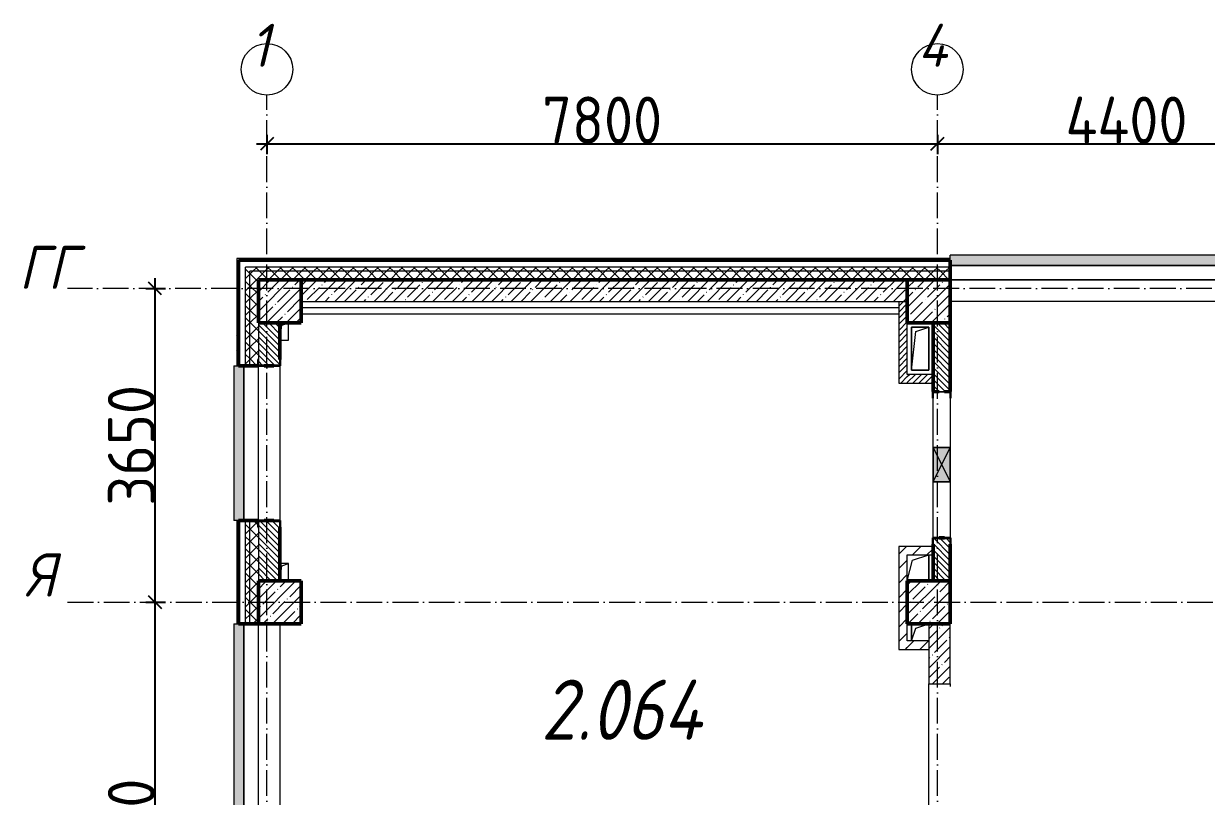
# Model space of a CAD drawing. Header units: millimetres. Extents: x -136833 to 49383, y -8033 to 344618.
# Drawn here: x -136615 to -122855, y 287519 to 296509 of the extents above; entities that cross this region are included whole.
import ezdxf

# ---------------------------------------------------------------- set-up
doc = ezdxf.new("R2010")
doc.units = ezdxf.units.MM
doc.linetypes.add('50_200_ШТРИХ_1Т_ш5_п1_п1_', pattern=[700, 500, -100, 0, -100])
for name, color, linetype, lineweight in [('A-____-____-DIMS', 7, 'Continuous', 9), ('A-DETL-____-OTLN-4', 7, 'Continuous', 18), ('A-DETL-GENF-OTLN', 7, 'Continuous', 9), ('A-FLOR-____-OTLN', 7, 'Continuous', 9), ('A-GENM-____-MCUT', 7, 'Continuous', 25), ('A-GENM-____-OTLN', 7, 'Continuous', 9), ('A-GENM-____-OTLN-1', 7, 'Continuous', 25), ('A-GLAZ-____-OTLN', 7, 'Continuous', 9), ('A-WALL-____-MCUT-1', 7, 'Continuous', 9), ('A-WALL-____-MCUT-2', 7, 'Continuous', 50), ('A-WALL-____-MCUT-3', 7, 'Continuous', 9), ('A-WALL-____-OTLN', 7, 'Continuous', 9), ('A-WALL-____-PATT-1', 7, 'Continuous', 9), ('A-WALL-FNSH-MCUT-1', 7, 'Continuous', 9), ('I-WALL-____-OTLN', 7, 'Continuous', 9), ('S-COLS-____-MCUT', 7, 'Continuous', 50), ('S-COLS-____-OTLN', 7, 'Continuous', 9), ('S-GRID-____-IDEN', 7, 'Continuous', 9), ('S-GRID-____-OTLN-1', 7, '50_200_ШТРИХ_1Т_ш5_п1_п1_', 9), ('Марки помещений', 7, 'Continuous', 9)]:
    doc.layers.add(name, color=color, linetype=linetype, lineweight=lineweight)
doc.layers.add('A-GLAZ-____-OTLN-1', color=7, linetype='Continuous', lineweight=9, true_color=0xc0c0c0)
doc.styles.add('ISOCPEUR_I', font='isocpeui.ttf', dxfattribs={"width": 0.9, "height": 2.5})
doc.styles.add('ISOCPEUR_I_3', font='isocpeui.ttf', dxfattribs={"width": 0.85, "height": 2.2})
doc.styles.add('ISOCPEUR_I_9', font='isocpeui.ttf', dxfattribs={"width": 0.9, "height": 250})
doc.styles.add('СПДС', font='isocpeur.ttf', dxfattribs={"width": 0.9})
doc.dimstyles.new('ISO-2_5_0_9К_БОЛЬШОЙ_ОСИ', dxfattribs={"dimscale": 304.8, "dimtxt": 248.995294, "dimasz": 0.492126, "dimexe": 0.393701, "dimexo": 0, "dimgap": 0, "dimtad": 1, "dimdec": 0, "dimzin": 0, "dimdsep": 46, "dimtxsty": 'ISOCPEUR_I_9', "dimblk1": 'OBLIQUE', "dimblk2": 'OBLIQUE', "dimsah": 1, "dimcen": 0.09, "dimdle": 0.393701, "dimazin": 0, "dimtfac": 1, "dimtdec": 4, "dimtix": 1, "dimtmove": 0, "dimatfit": 3, "dimfxl": 1, "dimtvp": 1, "dimtolj": 1, "dimtzin": 0, "dimarcsym": 2})
pattern_1 = [(45, (-131434.41, 245796.49), (-70.71068, 70.71068), []), (135, (-131434.41, 245796.49), (-70.71068, -70.71068), [])]
pattern_2 = [(45, (-131434.413, 245796.486), (-35.35534, 35.35534), [])]
pattern_3 = [(45, (-131434.41, 245796.49), (-114.04925, 114.04925), []), (45, (-131320.36, 245796.49), (-114.04925, 114.04925), [201.612, -40.322, 3.353, -36.97])]
pattern_4 = [(135, (-131434.413, 245796.486), (-35.35534, -35.35534), [])]
pattern_5 = [(45, (-131434.41, 245796.49), (-84.8528, 84.8528), [])]
pattern_6 = [(45, (-131434.41, 245796.49), (-85.53659, 85.53659), []), (45, (-131377.39, 245796.49), (-85.53659, 85.53659), [])]

# ---------------------------------------------------------------- blocks, each defined once
blk = doc.blocks.new('BSC_Колонна _Прямоугольная - 500х500-V40-АР1_План отверстий 2 этажа в осях 1-64_А-ГГ')
at = {"layer": 'S-COLS-____-OTLN'}
h = blk.add_hatch(dxfattribs=at)
h.set_pattern_fill('FP_69', color=256, style=0, pattern_type=2)
h.set_pattern_definition([(45, (2200, -47481.04), (-114.04925, 114.04925), []), (45, (2314.05, -47481.04), (-114.04925, 114.04925), [201.613, -40.323, 3.353, -36.97])])
h.paths.add_polyline_path([(-250, -250), (250, -250), (250, 250), (-250, 250)], flags=0)
at = {"layer": 'S-COLS-____-MCUT'}
for p, q in [((250, 250), (-250, 250)), ((-250, 250), (-250, -250)), ((250, -250), (250, 250)), ((-250, -250), (250, -250))]:
    blk.add_line(p, q, dxfattribs=at)
blk = doc.blocks.new('BSC_Колонна _Прямоугольная - 500х500-V41-АР1_План отверстий 2 этажа в осях 1-64_А-ГГ')
at = {"layer": 'S-COLS-____-OTLN'}
h = blk.add_hatch(dxfattribs=at)
h.set_pattern_fill('FP_70', color=256, style=0, pattern_type=2)
h.set_pattern_definition([(45, (-5350, -47481.04), (-114.04925, 114.04925), []), (45, (-5235.95, -47481.04), (-114.04925, 114.04925), [201.613, -40.323, 3.353, -36.97])])
h.paths.add_polyline_path([(-250, -250), (250, -250), (250, 250), (-250, 250)], flags=0)
at = {"layer": 'S-COLS-____-MCUT'}
for p, q in [((250, 250), (-250, 250)), ((-250, 250), (-250, -250)), ((250, -250), (250, 250)), ((-250, -250), (250, -250))]:
    blk.add_line(p, q, dxfattribs=at)
blk = doc.blocks.new('BSC_Колонна _Прямоугольная - 500х500-V50-АР1_План отверстий 2 этажа в осях 1-64_А-ГГ')
at = {"layer": 'S-COLS-____-OTLN'}
h = blk.add_hatch(dxfattribs=at)
h.set_pattern_fill('FP_79', color=256, style=0, pattern_type=2)
h.set_pattern_definition([(45, (2200, -43981.04), (-114.04925, 114.04925), []), (45, (2314.05, -43981.04), (-114.04925, 114.04925), [201.613, -40.323, 3.353, -36.97])])
h.paths.add_polyline_path([(-250, -250), (250, -250), (250, 250), (-250, 250), (-250, -245)], flags=0)
at = {"layer": 'S-COLS-____-MCUT'}
for p, q in [((250, 250), (-250, 250)), ((-250, 250), (-250, -250)), ((250, -250), (250, 250)), ((-250, -250), (250, -250))]:
    blk.add_line(p, q, dxfattribs=at)
blk = doc.blocks.new('BSC_Колонна _Прямоугольная - 500х500-V51-АР1_План отверстий 2 этажа в осях 1-64_А-ГГ')
at = {"layer": 'S-COLS-____-OTLN'}
h = blk.add_hatch(dxfattribs=at)
h.set_pattern_fill('FP_80', color=256, style=0, pattern_type=2)
h.set_pattern_definition([(45, (-5350, -43981.04), (-114.04925, 114.04925), []), (45, (-5235.95, -43981.04), (-114.04925, 114.04925), [201.613, -40.323, 3.353, -36.97])])
h.paths.add_polyline_path([(-250, -250), (250, -250), (250, 250), (-250, 250)], flags=0)
at = {"layer": 'S-COLS-____-MCUT'}
for p, q in [((250, 250), (-250, 250)), ((-250, 250), (-250, -250)), ((250, -250), (250, 250)), ((-250, -250), (250, -250))]:
    blk.add_line(p, q, dxfattribs=at)
blk = doc.blocks.new('Отлив_СКБ - Отлив витража_120_НВФ-31885342-АР1_План отверстий 2 этажа в осях 1-64_А-ГГ')
at = {"layer": 'A-GLAZ-____-OTLN-1'}
for points in [[(0, 0), (0, -2), (7800, -2), (7800, 0), (2809, 0)], [(0, -2), (0, -120), (7800, -120), (7800, -2), (2809, -2)]]:
    blk.add_hatch(color=256, dxfattribs=at).paths.add_polyline_path(points, flags=0)
at = {"layer": 'A-GLAZ-____-OTLN'}
for p, q in [((0, 0), (7800, 0)), ((7800, -2), (0, -2)), ((0, -120), (0, -83)), ((0, -120), (7800, -120)), ((7800, -83), (7800, -120))]:
    blk.add_line(p, q, dxfattribs=at)
blk = doc.blocks.new('Фахверк_СКБ_Уголок - 250_2700-27497298-АР1_План отверстий 2 этажа в осях 1-64_А-ГГ')
at = {"layer": 'A-GENM-____-MCUT'}
for p, q in [((200, 181), (125, 181)), ((125, 181), (125, 106)), ((131, 106), (131, 175)), ((131, 175), (200, 175)), ((200, 175), (200, 181)), ((125, 106), (131, 106)), ((131, -6), (125, -6)), ((125, -6), (125, -81)), ((125, -81), (200, -81)), ((131, -75), (131, -6)), ((200, -75), (131, -75)), ((200, -81), (200, -75))]:
    blk.add_line(p, q, dxfattribs=at)
blk = doc.blocks.new('АР_Перемычка - АР_Перемычка-28448550-АР1_План отверстий 2 этажа в осях 1-64_А-ГГ')
at = {"layer": 'A-GENM-____-OTLN'}
blk.add_line((-350, -100), (-342, -100), dxfattribs=at)
blk = doc.blocks.new('154_Стойка_СКБ_Уголок - СМ-2480_200-28447058-АР1_План отверстий 2 этажа в осях 1-64_А-ГГ')
at = {"layer": 'A-GENM-____-MCUT'}
for p, q in [((125, 156), (125, 81)), ((200, 156), (125, 156)), ((131, 81), (131, 150)), ((131, 150), (200, 150)), ((200, 150), (200, 156)), ((125, 81), (131, 81)), ((131, 19), (125, 19)), ((125, 19), (125, -56)), ((131, -50), (131, 19)), ((125, -56), (200, -56)), ((200, -50), (131, -50)), ((200, -56), (200, -50))]:
    blk.add_line(p, q, dxfattribs=at)
blk = doc.blocks.new('Стойка_Влож_Полоса боковая - Полоса-28346330-АР1_План отверстий 2 этажа в осях 1-64_А-ГГ')
at = {"layer": 'A-GENM-____-OTLN'}
for p, q in [((-5, -31), (-5, 31)), ((0, 31), (0, -31))]:
    blk.add_line(p, q, dxfattribs=at)
blk = doc.blocks.new('Стойка_Влож_Уголок - Уголок-28346305-АР1_План отверстий 2 этажа в осях 1-64_А-ГГ')
at = {"layer": 'A-GENM-____-MCUT'}
for p, q in [((75, 75), (0, 75)), ((0, 0), (6, 0)), ((6, 69), (75, 69)), ((6, 0), (6, 69)), ((75, 69), (75, 75))]:
    blk.add_line(p, q, dxfattribs=at)
blk = doc.blocks.new('Стойка_Влож_Уголок - Уголок-28346304-АР1_План отверстий 2 этажа в осях 1-64_А-ГГ')
at = {"layer": 'A-GENM-____-MCUT'}
for p, q in [((6, 0), (0, 0)), ((6, -69), (6, 0)), ((0, -75), (75, -75)), ((75, -69), (6, -69)), ((75, -75), (75, -69))]:
    blk.add_line(p, q, dxfattribs=at)
blk = doc.blocks.new('Фахверк_СКБ_Уголок - 200_3960-28268576-АР1_План отверстий 2 этажа в осях 1-64_А-ГГ')
at = {"layer": 'A-GENM-____-MCUT'}
for p, q in [((200, 156), (125, 156)), ((125, 156), (125, 81)), ((131, 81), (131, 150)), ((131, 150), (200, 150)), ((200, 150), (200, 156)), ((125, 81), (131, 81)), ((131, 19), (125, 19)), ((125, 19), (125, -56)), ((131, -50), (131, 19)), ((125, -56), (200, -56)), ((200, -50), (131, -50)), ((200, -56), (200, -50))]:
    blk.add_line(p, q, dxfattribs=at)
blk = doc.blocks.new('AR_Отверстие прямоугольное _в плите_ - AR_Отверстие прямоугольное _в плите_-V154-АР1_План отверстий 2 этажа в осях 1-64_А-ГГ')
at = {"layer": 'A-GENM-____-OTLN'}
for p, q in [((100, 250), (-100, 250)), ((-100, 250), (-100, -250)), ((-100, -250), (-50, 200)), ((-50, 200), (100, 250)), ((100, -250), (100, 250)), ((-100, -250), (100, -250))]:
    blk.add_line(p, q, dxfattribs=at)
blk = doc.blocks.new('AR_Отверстие прямоугольное _в плите_ - AR_Отверстие прямоугольное _в плите_-30510733-АР1_План отверстий 2 этажа в осях 1-64_А-ГГ')
at = {"layer": 'A-GENM-____-OTLN'}
for p, q in [((-50, -100), (-25, 75)), ((-25, 75), (50, 100)), ((50, -100), (50, 100)), ((-50, -100), (50, -100))]:
    blk.add_line(p, q, dxfattribs=at)
blk = doc.blocks.new('AR_Отверстие прямоугольное _в плите_ - AR_Отверстие прямоугольное _в плите_-V158-АР1_План отверстий 2 этажа в осях 1-64_А-ГГ')
at = {"layer": 'A-GENM-____-OTLN'}
for p, q in [((50, 100), (-50, 100)), ((-50, -100), (-25, 75)), ((-25, 75), (50, 100)), ((50, -100), (50, 100))]:
    blk.add_line(p, q, dxfattribs=at)
blk = doc.blocks.new('AR_Отверстие прямоугольное _в плите_ - AR_Отверстие прямоугольное _в плите_-V187-АР1_План отверстий 2 этажа в осях 1-64_А-ГГ')
at = {"layer": 'A-GENM-____-OTLN'}
for p, q in [((-100, 100), (-100, -100)), ((-100, -100), (-50, 50)), ((-50, 50), (100, 100))]:
    blk.add_line(p, q, dxfattribs=at)
blk = doc.blocks.new('AR_Отверстие прямоугольное _в плите_ - AR_Отверстие прямоугольное _в плите_-30552590-АР1_План отверстий 2 этажа в осях 1-64_А-ГГ')
at = {"layer": 'A-GENM-____-OTLN'}
for p, q in [((-63, 88), (125, 150)), ((125, -150), (125, 150)), ((-125, -150), (-63, 88))]:
    blk.add_line(p, q, dxfattribs=at)
blk = doc.blocks.new('Отлив_СКБ - Отлив витража_120_НВФ-31885689-АР1_План отверстий 2 этажа в осях 1-64_А-ГГ')
at = {"layer": 'A-GLAZ-____-OTLN-1'}
for points in [[(1800, 2), (1800, 120), (0, 120), (0, 2), (1103, 2)], [(1103, 0), (1800, 0), (1800, 2), (0, 2), (0, 0)]]:
    blk.add_hatch(color=256, dxfattribs=at).paths.add_polyline_path(points, flags=0)
at = {"layer": 'A-GLAZ-____-OTLN'}
for p, q in [((0, 83), (0, 120)), ((1800, 120), (0, 120)), ((0, 2), (1800, 2)), ((1800, 120), (1800, 83)), ((1800, 0), (0, 0))]:
    blk.add_line(p, q, dxfattribs=at)
blk = doc.blocks.new('Отлив_СКБ - Отлив витража_120_НВФ-31886035-АР1_План отверстий 2 этажа в осях 1-64_А-ГГ')
at = {"layer": 'A-GLAZ-____-OTLN-1'}
for points in [[(0, 120), (0, 2), (4800, 2), (4800, 120), (3085, 120)], [(0, 2), (0, 0), (4800, 0), (4800, 2), (3085, 2)]]:
    blk.add_hatch(color=256, dxfattribs=at).paths.add_polyline_path(points, flags=0)
at = {"layer": 'A-GLAZ-____-OTLN'}
for p, q in [((0, 83), (0, 120)), ((4800, 120), (0, 120)), ((0, 2), (4800, 2)), ((4800, 120), (4800, 83)), ((4800, 0), (0, 0))]:
    blk.add_line(p, q, dxfattribs=at)
blk = doc.blocks.new('AR_Отверстие прямоугольное _в стене__БезПР - AR_Отверстие прямоугольное _в стене__БезПР-36428632-АР1_План отверстий 2 этажа в осях 1-64_А-ГГ')
at = {"layer": 'A-GLAZ-____-OTLN'}
blk.add_hatch(color=256, dxfattribs=at).paths.add_polyline_path([(-200, -100), (200, -100), (200, 100), (-200, 100)], flags=0)
at = {"layer": 'A-DETL-GENF-OTLN'}
for p, q in [((-200, -100), (-200, 100)), ((-200, 100), (200, 100)), ((200, 100), (-200, -100)), ((-200, 100), (200, -100)), ((200, 100), (-200, 100)), ((-200, 100), (-200, -100)), ((200, 100), (200, -100)), ((200, -100), (200, 100)), ((200, -100), (-200, -100)), ((-200, -100), (200, -100))]:
    blk.add_line(p, q, dxfattribs=at)
at = {"layer": 'A-GLAZ-____-OTLN'}
blk.add_line((200, 100), (-200, 100), dxfattribs=at)
blk = doc.blocks.new('Ось сетки - Круг_Ø6_00__ISO-2_5_0_9K_-25732049-АР1_План отверстий 2 этажа в осях 1-64_А-ГГ')
at = {"layer": 'S-GRID-____-IDEN'}
blk.add_circle((0, 0), 3, dxfattribs=at)
blk = doc.blocks.new('_Oblique')
at = {"color": 0, "linetype": 'ByBlock', "lineweight": -2}
blk.add_line((-0.5, -0.5), (0.5, 0.5), dxfattribs=at)
blk = doc.blocks.new('*D2095')
at = {"layer": 'A-____-____-DIMS', "color": 0, "lineweight": -2, "transparency": 16777216}
for p, q in [((280119, -48502), (280119, -42762)), ((280013, -42882), (280239, -42882)), ((280013, -48382), (280239, -48382))]:
    blk.add_line(p, q, dxfattribs=at)
at = {"layer": 'Defpoints', "color": 0, "transparency": 16777216}
for p in [(280013, -42882), (280119, -42882), (280013, -48382)]:
    blk.add_point(p, dxfattribs=at)
at = {"layer": 'A-____-____-DIMS', "color": 0, "lineweight": -2, "transparency": 16777216, "xscale": 150, "yscale": 150, "zscale": 150}
for p, rotation in [((280119, -42882), 90), ((280119, -48382), 270)]:
    blk.add_blockref('_Oblique', p, dxfattribs=dict(at, rotation=rotation))
at = {"layer": 'A-____-____-DIMS', "color": 0, "transparency": 16777216, "insert": (279845, -45632), "char_height": 548.6, "attachment_point": 5, "rotation": 90, "style": 'СПДС'}
blk.add_mtext('\\A1;5500', dxfattribs=at)
blk = doc.blocks.new('*D2096')
at = {"layer": 'A-____-____-DIMS', "color": 0, "lineweight": -2, "transparency": 16777216}
for p, q in [((280119, -43002), (280119, -39112)), ((280013, -39232), (280239, -39232)), ((280013, -42882), (280239, -42882))]:
    blk.add_line(p, q, dxfattribs=at)
at = {"layer": 'Defpoints', "color": 0, "transparency": 16777216}
for p in [(280013, -39232), (280119, -39232), (280013, -42882)]:
    blk.add_point(p, dxfattribs=at)
at = {"layer": 'A-____-____-DIMS', "color": 0, "lineweight": -2, "transparency": 16777216, "xscale": 150, "yscale": 150, "zscale": 150}
for p, rotation in [((280119, -39232), 90), ((280119, -42882), 270)]:
    blk.add_blockref('_Oblique', p, dxfattribs=dict(at, rotation=rotation))
at = {"layer": 'A-____-____-DIMS', "color": 0, "transparency": 16777216, "insert": (279845, -41057), "char_height": 548.6, "attachment_point": 5, "rotation": 90, "style": 'СПДС'}
blk.add_mtext('\\A1;3650', dxfattribs=at)
blk = doc.blocks.new('*D2120')
at = {"layer": 'A-____-____-DIMS', "color": 0, "lineweight": -2, "transparency": 16777216}
for p, q in [((281301, -37549), (289341, -37549)), ((281421, -37443), (281421, -37669)), ((289221, -37443), (289221, -37669))]:
    blk.add_line(p, q, dxfattribs=at)
at = {"layer": 'Defpoints', "color": 0, "transparency": 16777216}
for p in [(281421, -37443), (289221, -37443), (289221, -37549)]:
    blk.add_point(p, dxfattribs=at)
at = {"layer": 'A-____-____-DIMS', "color": 0, "lineweight": -2, "transparency": 16777216, "xscale": 150, "yscale": 150, "zscale": 150, "rotation": 180}
blk.add_blockref('_Oblique', (281421, -37549), dxfattribs=at)
at = {"layer": 'A-____-____-DIMS', "color": 0, "lineweight": -2, "transparency": 16777216, "xscale": 150, "yscale": 150, "zscale": 150}
blk.add_blockref('_Oblique', (289221, -37549), dxfattribs=at)
at = {"layer": 'A-____-____-DIMS', "color": 0, "transparency": 16777216, "insert": (285321, -37274), "char_height": 548.6, "attachment_point": 5, "style": 'СПДС'}
blk.add_mtext('\\A1;7800', dxfattribs=at)
blk = doc.blocks.new('*D2121')
at = {"layer": 'A-____-____-DIMS', "color": 0, "lineweight": -2, "transparency": 16777216}
for p, q in [((289101, -37549), (293741, -37549)), ((289221, -37443), (289221, -37669)), ((293621, -37443), (293621, -37669))]:
    blk.add_line(p, q, dxfattribs=at)
at = {"layer": 'Defpoints', "color": 0, "transparency": 16777216}
for p in [(289221, -37443), (293621, -37443), (293621, -37549)]:
    blk.add_point(p, dxfattribs=at)
at = {"layer": 'A-____-____-DIMS', "color": 0, "lineweight": -2, "transparency": 16777216, "xscale": 150, "yscale": 150, "zscale": 150, "rotation": 180}
blk.add_blockref('_Oblique', (289221, -37549), dxfattribs=at)
at = {"layer": 'A-____-____-DIMS', "color": 0, "lineweight": -2, "transparency": 16777216, "xscale": 150, "yscale": 150, "zscale": 150}
blk.add_blockref('_Oblique', (293621, -37549), dxfattribs=at)
at = {"layer": 'A-____-____-DIMS', "color": 0, "transparency": 16777216, "insert": (291421, -37274), "char_height": 548.6, "attachment_point": 5, "style": 'СПДС'}
blk.add_mtext('\\A1;4400', dxfattribs=at)
blk = doc.blocks.new('3эт')
at = {"layer": 'S-GRID-____-OTLN-1', "color": 251, "ltscale": 0.6, "true_color": 0x636466}
for p, q in [((281420.7, -91346.1), (281420.7, -36982.5)), ((289220.7, -91346.1), (289220.7, -36982.5)), ((310478.4, -39232.4), (279101.9, -39232.4)), ((279101.9, -42882.4), (310478.4, -42882.4))]:
    blk.add_line(p, q, dxfattribs=at)
at = {"layer": 'S-GRID-____-IDEN', "char_height": 500, "attachment_point": 1, "style": 'ISOCPEUR_I'}
for s, insert, width in [('\\fISOCPEUR|b0|i1|c204|p34|;\\W.9;1', (281225.7, -36152.7), 144.304), ('\\fISOCPEUR|b0|i1|c204|p34|;\\W.9;4', (288992.8, -36152.7), 223.671), ('ГГ', (278537.6, -38735.4), 404.05), ('\\fISOCPEUR|b0|i1|c204|p34|;\\W.9;Я', (278606.7, -42314.8), 223.671)]:
    blk.add_mtext(s, dxfattribs=dict(at, insert=insert, width=width))
at = {"layer": 'A-____-____-DIMS'}
for base, p1, p2, override, picture, middle in [((289220.7, -37548.7), (281420.7, -37442.6), (289220.7, -37442.6), {"dimtxt": 1.8, "dimpost": '<>', "dimtxsty": 'СПДС', "dimfxl": 7800}, '*D2120', (285320.7, -37274.4)), ((293620.7, -37548.7), (289220.7, -37442.6), (293620.7, -37442.6), {"dimtxt": 1.8, "dimpost": '<>', "dimtxsty": 'СПДС', "dimfxl": 4400}, '*D2121', (291420.7, -37274.4))]:
    dim = blk.add_linear_dim(base=base, p1=p1, p2=p2, dimstyle='ISO-2_5_0_9К_БОЛЬШОЙ_ОСИ', override=override, dxfattribs=at)
    dim.commit()
    dim.dimension.update_dxf_attribs({"geometry": picture, "text_midpoint": middle})
for base, p1, p2, override, picture, middle in [((280119.3, -39232.4), (280013.2, -42882.4), (280013.2, -39232.4), {"dimtxt": 1.8, "dimpost": '<>', "dimtxsty": 'СПДС', "dimfxl": 3650}, '*D2096', (279845, -41057.4)), ((280119.3, -42882.4), (280013.2, -48382.4), (280013.2, -42882.4), {"dimtxt": 1.8, "dimpost": '<>', "dimtxsty": 'СПДС', "dimfxl": 5500}, '*D2095', (279845, -45632.4))]:
    dim = blk.add_linear_dim(base=base, p1=p1, p2=p2, angle=90, dimstyle='ISO-2_5_0_9К_БОЛЬШОЙ_ОСИ', override=override, dxfattribs=at)
    dim.commit()
    dim.dimension.update_dxf_attribs({"geometry": picture, "text_midpoint": middle})

msp = doc.modelspace()

# ---------------------------------------------------------------- hatches: boundary and pattern name
at = {"layer": 'A-WALL-____-PATT-1'}
h = msp.add_hatch(dxfattribs=at)
h.set_pattern_fill('FP_3', color=256, style=0, pattern_type=2)
h.set_pattern_definition(pattern_6)
h.paths.add_polyline_path([(-134114.4, 277857.5), (-134114.4, 278877.5), (-134134.4, 278877.5), (-134134.4, 277857.5)], flags=0)
h.paths.add_polyline_path([(-134134.4, 280677.5), (-134114.4, 280677.5), (-134114.4, 281802.5), (-134134.4, 281802.5), (-134134.4, 280932.2)], flags=0)
h.paths.add_polyline_path([(-134114.4, 283602.5), (-134114.4, 284727.5), (-134134.4, 284727.5), (-134134.4, 283602.5)], flags=0)
h.paths.add_polyline_path([(-134114.4, 289527.5), (-134114.4, 290727.5), (-134134.4, 290727.5), (-134134.4, 289527.5)], flags=0)
h.paths.add_polyline_path([(-134134.4, 292527.5), (-134114.4, 292527.5), (-134114.4, 293777.5), (-134134.4, 293777.5), (-134134.4, 292972.1)], flags=0)
h = msp.add_hatch(dxfattribs=at)
h.set_pattern_fill('FP_3', color=256, style=0, pattern_type=2)
h.set_pattern_definition(pattern_6)
h.paths.add_polyline_path([(-107654.4, 293757.5), (-107654.4, 293777.5), (-115834.4, 293777.5), (-115834.4, 293757.5), (-110238.5, 293757.5)], flags=0)
h.paths.add_polyline_path([(-116834.4, 293757.5), (-116834.4, 293777.5), (-118034.4, 293777.5), (-118034.4, 293757.5), (-117308.4, 293757.5)], flags=0)
h.paths.add_polyline_path([(-125834.4, 293757.5), (-125834.4, 293777.5), (-134114.4, 293777.5), (-134114.4, 293757.5), (-126145.7, 293757.5)], flags=0)
h = msp.add_hatch(dxfattribs=at)
h.set_pattern_fill('FP_1', color=256, style=0, pattern_type=2)
h.set_pattern_definition(pattern_1)
h.paths.add_polyline_path([(-133984.4, 278027.5), (-133984.4, 278877.5), (-134034.4, 278877.5), (-134034.4, 278027.5)], flags=0)
h.paths.add_polyline_path([(-133984.4, 280677.5), (-133984.4, 281802.5), (-134034.4, 281802.5), (-134034.4, 280677.5)], flags=0)
h.paths.add_polyline_path([(-133984.4, 283602.5), (-133984.4, 284727.5), (-134034.4, 284727.5), (-134034.4, 283602.5)], flags=0)
h.paths.add_polyline_path([(-133984.4, 289527.5), (-133984.4, 290727.5), (-134034.4, 290727.5), (-134034.4, 289527.5)], flags=0)
h.paths.add_polyline_path([(-133984.4, 292527.5), (-133984.4, 293677.5), (-134034.4, 293677.5), (-134034.4, 292527.5)], flags=0)
h = msp.add_hatch(dxfattribs=at)
h.set_pattern_fill('FP_1', color=256, style=0, pattern_type=2)
h.set_pattern_definition(pattern_1)
h.paths.add_polyline_path([(-107784.4, 293627.5), (-107734.4, 293627.5), (-107734.4, 293677.5), (-115834.4, 293677.5), (-115834.4, 293627.5), (-110238.5, 293627.5)], flags=0)
h.paths.add_polyline_path([(-116834.4, 293627.5), (-116834.4, 293677.5), (-118034.4, 293677.5), (-118034.4, 293627.5), (-117308.4, 293627.5)], flags=0)
h.paths.add_polyline_path([(-126145.7, 293627.5), (-125834.4, 293627.5), (-125834.4, 293677.5), (-133984.4, 293677.5), (-133984.4, 293627.5), (-127913.2, 293627.5)], flags=0)
h = msp.add_hatch(dxfattribs=at)
h.set_pattern_fill('FP_1', color=256, style=0, pattern_type=2)
h.set_pattern_definition(pattern_1)
h.paths.add_polyline_path([(-133884.4, 278027.5), (-133884.4, 278802.5), (-133890.4, 278802.5), (-133890.4, 278877.5), (-133984.4, 278877.5), (-133984.4, 278027.5)], flags=0)
h.paths.add_polyline_path([(-133984.4, 280677.5), (-133890.4, 280677.5), (-133890.4, 280752.5), (-133884.4, 280752.5), (-133884.4, 281727.5), (-133890.4, 281727.5), (-133890.4, 281802.5), (-133984.4, 281802.5), (-133984.4, 280932.2)], flags=0)
h.paths.add_polyline_path([(-133984.4, 283602.5), (-133890.4, 283602.5), (-133890.4, 283677.5), (-133884.4, 283677.5), (-133884.4, 284652.5), (-133890.4, 284652.5), (-133890.4, 284727.5), (-133984.4, 284727.5), (-133984.4, 283608.5)], flags=0)
h.paths.add_polyline_path([(-133884.4, 289527.5), (-133884.4, 290652.5), (-133890.4, 290652.5), (-133890.4, 290727.5), (-133984.4, 290727.5), (-133984.4, 289527.5)], flags=0)
h.paths.add_polyline_path([(-133984.4, 292527.5), (-133890.4, 292527.5), (-133890.4, 292602.5), (-133884.4, 292602.5), (-133884.4, 293627.5), (-133984.4, 293627.5), (-133984.4, 292972.1)], flags=0)
h = msp.add_hatch(dxfattribs=at)
h.set_pattern_fill('FP_1', color=256, style=0, pattern_type=2)
h.set_pattern_definition(pattern_1)
h.paths.add_polyline_path([(-107884.4, 293527.5), (-107784.4, 293527.5), (-107784.4, 293627.5), (-115834.4, 293627.5), (-115834.4, 293527.5), (-110238.5, 293527.5)], flags=0)
h.paths.add_polyline_path([(-116834.4, 293527.5), (-116834.4, 293627.5), (-118034.4, 293627.5), (-118034.4, 293533.5), (-117959.4, 293533.5), (-117959.4, 293527.5), (-117308.4, 293527.5)], flags=0)
h.paths.add_polyline_path([(-125834.4, 293527.5), (-125834.4, 293627.5), (-133884.4, 293627.5), (-133884.4, 293527.5), (-126145.7, 293527.5)], flags=0)
h = msp.add_hatch(dxfattribs=at)
h.set_pattern_fill('FP_25', color=256, style=0, pattern_type=2)
h.set_pattern_definition(pattern_3)
h.paths.add_polyline_path([(-126334.4, 293277.5), (-126334.4, 293527.5), (-133384.4, 293527.5), (-133384.4, 293277.5), (-127913.2, 293277.5)], flags=0)
h = msp.add_hatch(dxfattribs=at)
h.set_pattern_fill('FP_5', color=256, style=0, pattern_type=2)
h.set_pattern_definition(pattern_2)
h.paths.add_polyline_path([(-126334.4, 292327.5), (-126334.4, 293277.5), (-126434.4, 293277.5), (-126434.4, 292327.5)], flags=0)
h = msp.add_hatch(dxfattribs=at)
h.set_pattern_fill('FP_6', color=256, style=0, pattern_type=2)
h.set_pattern_definition(pattern_4)
h.paths.add_polyline_path([(-133634.4, 290027.5), (-133634.4, 290721.5), (-133703.4, 290721.5), (-133703.4, 290727.5), (-133815.4, 290727.5), (-133815.4, 290721.5), (-133884.4, 290721.5), (-133884.4, 290027.5)], flags=0)
h.paths.add_polyline_path([(-133703.4, 292527.5), (-133703.4, 292533.5), (-133634.4, 292533.5), (-133634.4, 293027.5), (-133884.4, 293027.5), (-133884.4, 292533.5), (-133815.4, 292533.5), (-133815.4, 292527.5)], flags=0)
h = msp.add_hatch(dxfattribs=at)
h.set_pattern_fill('FP_6', color=256, style=0, pattern_type=2)
h.set_pattern_definition(pattern_4)
h.paths.add_polyline_path([(-125965.4, 290027.5), (-125834.4, 290027.5), (-125834.4, 290521.5), (-125903.4, 290521.5), (-125903.4, 290527.5), (-125965.4, 290527.5), (-125965.4, 290521.5), (-126034.4, 290521.5), (-126034.4, 290027.5)], flags=0)
h.paths.add_polyline_path([(-125965.4, 292227.5), (-125834.4, 292227.5), (-125834.4, 293027.5), (-126034.4, 293027.5), (-126034.4, 292227.5), (-125994.4, 292227.5)], flags=0)
h = msp.add_hatch(dxfattribs=at)
h.set_pattern_fill('FP_5', color=256, style=0, pattern_type=2)
h.set_pattern_definition(pattern_2)
h.paths.add_polyline_path([(-126334.4, 292327.5), (-126034.4, 292327.5), (-126034.4, 292427.5), (-126334.4, 292427.5)], flags=0)
h = msp.add_hatch(dxfattribs=at)
h.set_pattern_fill('FP_4', color=256, style=0, pattern_type=2)
h.set_pattern_definition(pattern_5)
h.paths.add_polyline_path([(-126434.4, 289227.5), (-126334.4, 289227.5), (-126334.4, 290427.5), (-126434.4, 290427.5), (-126434.4, 289527.5)], flags=0)
h = msp.add_hatch(dxfattribs=at)
h.set_pattern_fill('FP_4', color=256, style=0, pattern_type=2)
h.set_pattern_definition(pattern_5)
h.paths.add_polyline_path([(-126034.4, 290327.5), (-126034.4, 290427.5), (-126334.4, 290427.5), (-126334.4, 290327.5)], flags=0)
h = msp.add_hatch(dxfattribs=at)
h.set_pattern_fill('FP_25', color=256, style=0, pattern_type=2)
h.set_pattern_definition(pattern_3)
h.paths.add_polyline_path([(-125834.4, 284527.5), (-125834.4, 287027.5), (-126084.4, 287027.5), (-126084.4, 284527.5)], flags=0)
h.paths.add_polyline_path([(-126084.4, 288827.5), (-125834.4, 288827.5), (-125834.4, 289527.5), (-126084.4, 289527.5)], flags=0)
h = msp.add_hatch(dxfattribs=at)
h.set_pattern_fill('FP_4', color=256, style=0, pattern_type=2)
h.set_pattern_definition(pattern_5)
h.paths.add_polyline_path([(-126084.4, 289227.5), (-126084.4, 289327.5), (-126334.4, 289327.5), (-126334.4, 289227.5)], flags=0)

# ---------------------------------------------------------------- linework, layer by layer
at = {"layer": 'A-DETL-____-OTLN-4'}
for p, q in [((-126434.4, 293202.5), (-133384.4, 293202.5)), ((-126434.4, 293127.5), (-133384.4, 293127.5))]:
    msp.add_line(p, q, dxfattribs=at)
at = {"layer": 'A-FLOR-____-OTLN'}
for p, q in [((-126284.4, 292977.5), (-126084.4, 292977.5)), ((-126284.4, 292477.5), (-126284.4, 292977.5)), ((-126084.4, 292977.5), (-126084.4, 292477.5)), ((-126084.4, 292477.5), (-126284.4, 292477.5)), ((-126084.4, 290327.5), (-126084.4, 290027.5)), ((-126284.4, 289327.5), (-126284.4, 289527.5))]:
    msp.add_line(p, q, dxfattribs=at)
at = {"layer": 'A-WALL-____-MCUT-1'}
for p, q in [((-126334.4, 293527.5), (-133384.4, 293527.5)), ((-133384.4, 293277.5), (-126334.4, 293277.5)), ((-126084.4, 289527.5), (-126084.4, 288827.5)), ((-125834.4, 288827.5), (-125834.4, 289527.5)), ((-126084.4, 288827.5), (-125834.4, 288827.5))]:
    msp.add_line(p, q, dxfattribs=at)
at = {"layer": 'A-WALL-____-MCUT-2'}
for p, q in [((-125834.4, 293757.5), (-134114.4, 293757.5)), ((-134114.4, 293757.5), (-134114.4, 292527.5)), ((-125834.4, 293527.5), (-125834.4, 293757.5)), ((-133384.4, 293527.5), (-126334.4, 293527.5)), ((-133634.4, 292602.5), (-133634.4, 293027.5)), ((-126034.4, 293027.5), (-126034.4, 292227.5)), ((-125834.4, 292227.5), (-125834.4, 293027.5)), ((-134114.4, 292527.5), (-133890.4, 292527.5)), ((-133815.4, 292527.5), (-133703.4, 292527.5)), ((-133890.4, 290727.5), (-134114.4, 290727.5)), ((-134114.4, 290727.5), (-134114.4, 289527.5)), ((-133703.4, 290727.5), (-133815.4, 290727.5)), ((-133634.4, 290027.5), (-133634.4, 290652.5)), ((-125903.4, 290527.5), (-125965.4, 290527.5)), ((-126034.4, 290452.5), (-126034.4, 290027.5)), ((-125834.4, 290027.5), (-125834.4, 290452.5)), ((-134114.4, 289527.5), (-133884.4, 289527.5))]:
    msp.add_line(p, q, dxfattribs=at)
at = {"layer": 'A-WALL-____-MCUT-3'}
for p, q in [((-134034.4, 292527.5), (-134034.4, 293677.5)), ((-125834.4, 293677.5), (-134034.4, 293677.5)), ((-125834.4, 293627.5), (-133984.4, 293627.5)), ((-133984.4, 292527.5), (-133984.4, 293627.5)), ((-133884.4, 293027.5), (-133884.4, 292602.5)), ((-134034.4, 289527.5), (-134034.4, 290727.5)), ((-133984.4, 289527.5), (-133984.4, 290727.5)), ((-133884.4, 290652.5), (-133884.4, 290027.5))]:
    msp.add_line(p, q, dxfattribs=at)
at = {"layer": 'A-WALL-____-OTLN'}
for p, q in [((-121834.4, 293527.5), (-125834.4, 293527.5)), ((-125834.4, 293527.5), (-121834.4, 293527.5)), ((-121834.4, 293277.5), (-125834.4, 293277.5)), ((-133884.4, 290727.5), (-133884.4, 292527.5)), ((-133634.4, 292527.5), (-133634.4, 290727.5)), ((-133884.4, 284727.5), (-133884.4, 289527.5)), ((-133634.4, 289527.5), (-133634.4, 284727.5)), ((-126084.4, 287027.5), (-126084.4, 288827.5)), ((-125834.4, 288827.5), (-125834.4, 288797.5))]:
    msp.add_line(p, q, dxfattribs=at)
at = {"layer": 'A-WALL-FNSH-MCUT-1'}
for p, q in [((-134134.4, 293777.5), (-134134.4, 292527.5)), ((-125834.4, 293777.5), (-134134.4, 293777.5)), ((-125834.4, 293757.5), (-125834.4, 293777.5)), ((-134114.4, 293757.5), (-125834.4, 293757.5)), ((-126434.4, 293277.5), (-126434.4, 292327.5)), ((-126334.4, 292427.5), (-126334.4, 293027.5)), ((-134134.4, 292527.5), (-134114.4, 292527.5)), ((-126034.4, 292427.5), (-126334.4, 292427.5)), ((-126434.4, 292327.5), (-126034.4, 292327.5)), ((-134134.4, 290727.5), (-134134.4, 289527.5)), ((-134114.4, 290727.5), (-134134.4, 290727.5)), ((-126434.4, 290427.5), (-126434.4, 289227.5)), ((-126034.4, 290427.5), (-126434.4, 290427.5)), ((-126334.4, 290027.5), (-126334.4, 290327.5)), ((-126334.4, 290327.5), (-126034.4, 290327.5)), ((-134134.4, 289527.5), (-134114.4, 289527.5)), ((-126334.4, 289327.5), (-126334.4, 289527.5)), ((-126434.4, 289227.5), (-126084.4, 289227.5)), ((-126084.4, 289327.5), (-126334.4, 289327.5))]:
    msp.add_line(p, q, dxfattribs=at)
at = {"layer": 'I-WALL-____-OTLN'}
for p, q in [((-126034.4, 291577.5), (-126034.4, 292152.5)), ((-125834.4, 292152.5), (-125834.4, 291577.5)), ((-126034.4, 290527.5), (-126034.4, 291177.5)), ((-125834.4, 291177.5), (-125834.4, 290527.5))]:
    msp.add_line(p, q, dxfattribs=at)

# ---------------------------------------------------------------- block references
msp.add_blockref('3эт', (-415205.1, 332659.9))
at = {"layer": 'A-GENM-____-OTLN'}
for name, p in [('AR_Отверстие прямоугольное _в плите_ - AR_Отверстие прямоугольное _в плите_-30510733-АР1_План отверстий 2 этажа в осях 1-64_А-ГГ', (-133584.4, 292927.5)), ('AR_Отверстие прямоугольное _в плите_ - AR_Отверстие прямоугольное _в плите_-V154-АР1_План отверстий 2 этажа в осях 1-64_А-ГГ', (-126184.4, 292727.5)), ('AR_Отверстие прямоугольное _в плите_ - AR_Отверстие прямоугольное _в плите_-30552590-АР1_План отверстий 2 этажа в осях 1-64_А-ГГ', (-126209.4, 290177.5)), ('AR_Отверстие прямоугольное _в плите_ - AR_Отверстие прямоугольное _в плите_-V158-АР1_План отверстий 2 этажа в осях 1-64_А-ГГ', (-133584.4, 290127.5)), ('AR_Отверстие прямоугольное _в плите_ - AR_Отверстие прямоугольное _в плите_-V187-АР1_План отверстий 2 этажа в осях 1-64_А-ГГ', (-126184.4, 289427.5))]:
    msp.add_blockref(name, p, dxfattribs=at)
for name, p, rotation in [('АР_Перемычка - АР_Перемычка-28448550-АР1_План отверстий 2 этажа в осях 1-64_А-ГГ', (-125934.4, 292227.5), 269.9999999999999), ('Стойка_Влож_Уголок - Уголок-28346305-АР1_План отверстий 2 этажа в осях 1-64_А-ГГ', (-125965.4, 292227.5), 89.99999999999991), ('Стойка_Влож_Уголок - Уголок-28346304-АР1_План отверстий 2 этажа в осях 1-64_А-ГГ', (-125903.4, 292227.5), 90.00000000000027), ('Стойка_Влож_Полоса боковая - Полоса-28346330-АР1_План отверстий 2 этажа в осях 1-64_А-ГГ', (-125934.4, 292227.5), 89.99999999999991)]:
    msp.add_blockref(name, p, dxfattribs=dict(at, rotation=rotation))
at = {"layer": 'A-GENM-____-OTLN-1'}
for name, p, rotation in [('Фахверк_СКБ_Уголок - 250_2700-27497298-АР1_План отверстий 2 этажа в осях 1-64_А-ГГ', (-133709.4, 292402.5), 89.99999999999991), ('154_Стойка_СКБ_Уголок - СМ-2480_200-28447058-АР1_План отверстий 2 этажа в осях 1-64_А-ГГ', (-125984.4, 292352.5), 269.9999999999999), ('Фахверк_СКБ_Уголок - 250_2700-27497298-АР1_План отверстий 2 этажа в осях 1-64_А-ГГ', (-133809.4, 290852.5), 269.9999999999999), ('Фахверк_СКБ_Уголок - 200_3960-28268576-АР1_План отверстий 2 этажа в осях 1-64_А-ГГ', (-125984.4, 290652.5), 269.9999999999999)]:
    msp.add_blockref(name, p, dxfattribs=dict(at, rotation=rotation))
at = {"layer": 'A-GLAZ-____-OTLN'}
for name, p, rotation in [('Отлив_СКБ - Отлив витража_120_НВФ-31885342-АР1_План отверстий 2 этажа в осях 1-64_А-ГГ', (-118034.4, 293694.5), 180), ('Отлив_СКБ - Отлив витража_120_НВФ-31885689-АР1_План отверстий 2 этажа в осях 1-64_А-ГГ', (-134051.4, 290727.5), 90), ('AR_Отверстие прямоугольное _в стене__БезПР - AR_Отверстие прямоугольное _в стене__БезПР-36428632-АР1_План отверстий 2 этажа в осях 1-64_А-ГГ', (-125934.4, 291377.5), 89.99999999999991), ('Отлив_СКБ - Отлив витража_120_НВФ-31886035-АР1_План отверстий 2 этажа в осях 1-64_А-ГГ', (-134051.4, 284727.5), 90)]:
    msp.add_blockref(name, p, dxfattribs=dict(at, rotation=rotation))
at = {"layer": 'S-COLS-____-OTLN'}
for name, p in [('BSC_Колонна _Прямоугольная - 500х500-V40-АР1_План отверстий 2 этажа в осях 1-64_А-ГГ', (-133634.4, 293277.5)), ('BSC_Колонна _Прямоугольная - 500х500-V41-АР1_План отверстий 2 этажа в осях 1-64_А-ГГ', (-126084.4, 293277.5)), ('BSC_Колонна _Прямоугольная - 500х500-V50-АР1_План отверстий 2 этажа в осях 1-64_А-ГГ', (-133634.4, 289777.5)), ('BSC_Колонна _Прямоугольная - 500х500-V51-АР1_План отверстий 2 этажа в осях 1-64_А-ГГ', (-126084.4, 289777.5))]:
    msp.add_blockref(name, p, dxfattribs=at)
at = {"layer": 'S-GRID-____-IDEN', "xscale": 99.99999999999993, "yscale": 99.99999999999993, "zscale": 99.99999999999993}
for p in [(-133784.4, 295977.4), (-125984.4, 295977.4)]:
    msp.add_blockref('Ось сетки - Круг_Ø6_00__ISO-2_5_0_9K_-25732049-АР1_План отверстий 2 этажа в осях 1-64_А-ГГ', p, dxfattribs=at)

# ---------------------------------------------------------------- texts
at = {"layer": 'Марки помещений', "insert": (-130596.8, 288876.9), "char_height": 700, "width": 817.721, "attachment_point": 1, "style": 'ISOCPEUR_I_3'}
msp.add_mtext('2.064', dxfattribs=at)

doc.saveas('drawing.dxf')
